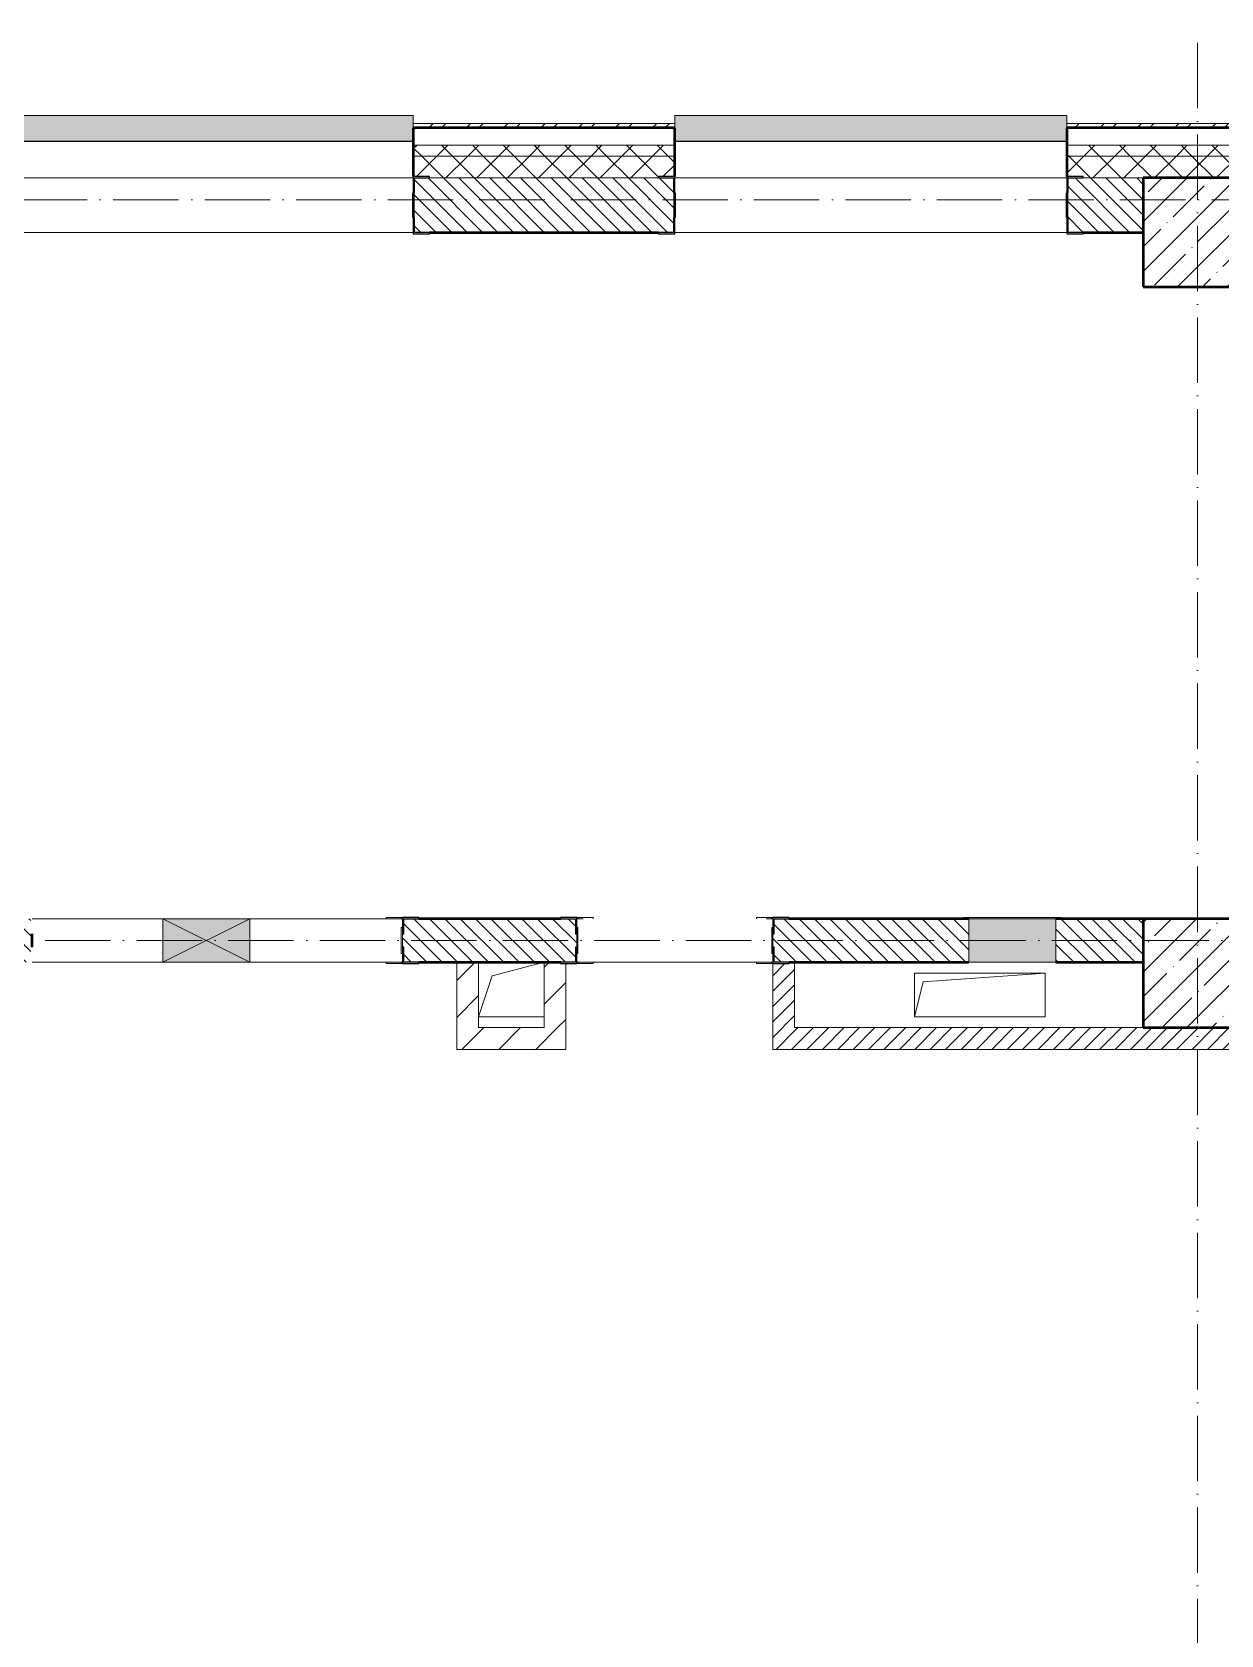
# Model space of a CAD drawing. Header units: millimetres. Extents: x -12989 to 629078, y -109036 to 555275.
# Drawn here: x 570818 to 576275, y 93578 to 100935 of the extents above; entities that cross this region are included whole.
import ezdxf

# ---------------------------------------------------------------- set-up
doc = ezdxf.new("R2010")
doc.units = ezdxf.units.MM
doc.linetypes.add('50_200_ШТРИХ_1Т_ш5_п1_п1_', pattern=[700, 500, -100, 0, -100])
for name, color, linetype, lineweight in [('A-DETL-GENF-OTLN', 7, 'Continuous', 9), ('A-FLOR-____-OTLN', 7, 'Continuous', 9), ('A-GENM-____-MCUT', 7, 'Continuous', 25), ('A-GENM-____-OTLN', 7, 'Continuous', 9), ('A-GENM-____-OTLN-1', 7, 'Continuous', 25), ('A-GLAZ-____-OTLN', 7, 'Continuous', 9), ('A-WALL-____-MCUT-2', 7, 'Continuous', 50), ('A-WALL-____-MCUT-3', 7, 'Continuous', 9), ('A-WALL-____-OTLN', 7, 'Continuous', 9), ('A-WALL-____-PATT-1', 7, 'Continuous', 9), ('A-WALL-FNSH-MCUT-1', 7, 'Continuous', 9), ('I-WALL-____-OTLN', 7, 'Continuous', 9), ('S-COLS-____-MCUT', 7, 'Continuous', 50), ('S-COLS-____-OTLN', 7, 'Continuous', 9), ('S-GRID-____-OTLN-1', 7, '50_200_ШТРИХ_1Т_ш5_п1_п1_', 9)]:
    doc.layers.add(name, color=color, linetype=linetype, lineweight=lineweight)
doc.layers.add('A-GLAZ-____-OTLN-1', color=7, linetype='Continuous', lineweight=9, true_color=0xc0c0c0)
pattern_1 = [(45, (516567.8, 90784.41), (-70.71068, 70.71068), []), (135, (516567.8, 90784.41), (-70.71068, -70.71068), [])]
pattern_2 = [(45, (516567.8, 90784.41), (-35.35534, 35.35534), [])]
pattern_3 = [(135, (516567.8, 90784.41), (-35.35534, -35.35534), [])]
pattern_4 = [(45, (516567.8, 90784.41), (-84.85281, 84.85281), [])]

# ---------------------------------------------------------------- blocks, each defined once
blk = doc.blocks.new('BSC_Колонна _Прямоугольная - 500х500-V54-АР1_План отверстий 2 этажа в осях 1-64_А-ГГ')
at = {"layer": 'S-COLS-____-OTLN'}
h = blk.add_hatch(dxfattribs=at)
h.set_pattern_fill('FP_83', color=256, style=0, pattern_type=2)
h.set_pattern_definition([(45, (-59600, -5831.04), (-114.04925, 114.04925), []), (45, (-59485.95, -5831.04), (-114.04925, 114.04925), [201.613, -40.323, 3.353, -36.97])])
h.paths.add_polyline_path([(-250, -250), (250, -250), (250, 250), (-250, 250)], flags=0)
at = {"layer": 'S-COLS-____-MCUT'}
for p, q in [((250, 250), (-250, 250)), ((-250, 250), (-250, -250)), ((250, -250), (250, 250)), ((-250, -250), (250, -250))]:
    blk.add_line(p, q, dxfattribs=at)
blk = doc.blocks.new('BSC_Колонна _Прямоугольная - 500х500-V116-АР1_План отверстий 2 этажа в осях 1-64_А-ГГ')
at = {"layer": 'S-COLS-____-OTLN'}
h = blk.add_hatch(dxfattribs=at)
h.set_pattern_fill('FP_145', color=256, style=0, pattern_type=2)
h.set_pattern_definition([(45, (-59600, -9231.04), (-114.04925, 114.04925), []), (45, (-59485.95, -9231.04), (-114.04925, 114.04925), [201.613, -40.323, 3.353, -36.97])])
h.paths.add_polyline_path([(-250, -250), (250, -250), (250, 250), (-250, 250), (-250, 104.8)], flags=0)
at = {"layer": 'S-COLS-____-MCUT'}
for p, q in [((250, 250), (-250, 250)), ((-250, 250), (-250, -250)), ((250, -250), (250, 250)), ((-250, -250), (250, -250))]:
    blk.add_line(p, q, dxfattribs=at)
blk = doc.blocks.new('Фахверк_СКБ_Уголок - 250_2700-27497298-АР1_План отверстий 2 этажа в осях 1-64_А-ГГ')
at = {"layer": 'A-GENM-____-MCUT'}
for p, q in [((200, 181), (125, 181)), ((125, 181), (125, 106)), ((131, 106), (131, 175)), ((131, 175), (200, 175)), ((200, 175), (200, 181)), ((125, 106), (131, 106)), ((131, -6), (125, -6)), ((125, -6), (125, -81)), ((131, -75), (131, -6)), ((125, -81), (200, -81)), ((200, -75), (131, -75)), ((200, -81), (200, -75))]:
    blk.add_line(p, q, dxfattribs=at)
blk = doc.blocks.new('АР_Перемычка - АР_Перемычка-28357691-АР1_План отверстий 2 этажа в осях 1-64_А-ГГ')
at = {"layer": 'A-GENM-____-OTLN'}
blk.add_line((-250, -100), (-243, -100), dxfattribs=at)
blk = doc.blocks.new('154_Стойка_СКБ_Уголок - СМ-2480_200-28346303-АР1_План отверстий 2 этажа в осях 1-64_А-ГГ')
at = {"layer": 'A-GENM-____-MCUT'}
for p, q in [((125, 156), (125, 81)), ((200, 156), (125, 156)), ((131, 81), (131, 150)), ((131, 150), (200, 150)), ((200, 150), (200, 156)), ((125, 81), (131, 81)), ((131, 19), (125, 19)), ((125, 19), (125, -56)), ((131, -50), (131, 19)), ((125, -56), (200, -56)), ((200, -50), (131, -50)), ((200, -56), (200, -50))]:
    blk.add_line(p, q, dxfattribs=at)
blk = doc.blocks.new('Стойка_Влож_Полоса боковая - Полоса-28213942-АР1_План отверстий 2 этажа в осях 1-64_А-ГГ')
at = {"layer": 'A-GENM-____-OTLN'}
for p, q in [((-5, 60), (0, 60)), ((-5, -60), (-5, 60)), ((0, 31), (0, -31)), ((0, -60), (-5, -60))]:
    blk.add_line(p, q, dxfattribs=at)
blk = doc.blocks.new('Стойка_Влож_Уголок_Опорный - Уголок-28213941-АР1_План отверстий 2 этажа в осях 1-64_А-ГГ')
at = {"layer": 'A-GENM-____-OTLN'}
for p, q in [((-212, -6), (-212, 0)), ((0, 0), (0, -6)), ((-212, -75), (-212, -6)), ((-212, -6), (-206, -6)), ((-6, -6), (0, -6)), ((0, -6), (0, -75)), ((-212, -75), (-206, -75)), ((-6, -75), (0, -75))]:
    blk.add_line(p, q, dxfattribs=at)
blk = doc.blocks.new('AR_Отверстие Ниша - Лючок-32403954-АР1_План отверстий 2 этажа в осях 1-64_А-ГГ')
at = {"layer": 'A-GLAZ-____-OTLN'}
blk.add_hatch(color=256, dxfattribs=at).paths.add_polyline_path([(-200, 100), (-200, -100), (200, -100), (200, 100)], flags=0)
for p, q in [((200, 100), (-200, 100)), ((-200, 100), (-200, -100)), ((200, -100), (200, 100)), ((-200, -100), (200, -100))]:
    blk.add_line(p, q, dxfattribs=at)
blk = doc.blocks.new('Л_Общий_Лючок - Лючок-29677405-АР1_План отверстий 2 этажа в осях 1-64_А-ГГ')
at = {"layer": 'A-GLAZ-____-OTLN-1'}
blk.add_hatch(color=256, dxfattribs=at).paths.add_polyline_path([(400, 0), (424, 0), (424, 6), (-24, 6), (-24, 0), (0, 0)], flags=0)
at = {"layer": 'A-GLAZ-____-OTLN'}
for p, q in [((424, 6), (-24, 6)), ((-24, 6), (-24, 0)), ((424, 6), (424, 0))]:
    blk.add_line(p, q, dxfattribs=at)
blk = doc.blocks.new('AR_Отверстие прямоугольное _в плите_ - AR_Отверстие прямоугольное _в плите_-30459197-АР1_План отверстий 2 этажа в осях 1-64_А-ГГ')
at = {"layer": 'A-GENM-____-OTLN'}
for p, q in [((300, 100), (-300, 100)), ((-300, 100), (-300, -100)), ((-260, 60), (300, 100)), ((300, -100), (300, 100)), ((-300, -100), (-260, 60)), ((-300, -100), (300, -100))]:
    blk.add_line(p, q, dxfattribs=at)
blk = doc.blocks.new('AR_Отверстие прямоугольное _в плите_ - AR_Отверстие прямоугольное _в плите_-V183-АР1_План отверстий 2 этажа в осях 1-64_А-ГГ')
at = {"layer": 'A-GENM-____-OTLN'}
for p, q in [((-87.5, 62.5), (150, 125)), ((-150, -125), (-87.5, 62.5)), ((-150, -125), (150, -125))]:
    blk.add_line(p, q, dxfattribs=at)
blk = doc.blocks.new('Отлив_СКБ - Отлив витража_120_НВФ-31885689-АР1_План отверстий 2 этажа в осях 1-64_А-ГГ')
at = {"layer": 'A-GLAZ-____-OTLN-1'}
for points in [[(1800, 2), (1800, 120), (0, 120), (0, 2), (1103.1, 2)], [(1103.1, 0), (1800, 0), (1800, 2), (0, 2), (0, 0)]]:
    blk.add_hatch(color=256, dxfattribs=at).paths.add_polyline_path(points, flags=0)
at = {"layer": 'A-GLAZ-____-OTLN'}
for p, q in [((0, 83), (0, 120)), ((1800, 120), (0, 120)), ((1800, 120), (1800, 83)), ((0, 2), (1800, 2)), ((1800, 0), (0, 0))]:
    blk.add_line(p, q, dxfattribs=at)
blk = doc.blocks.new('AR_Отверстие прямоугольное _в стене__БезПР - AR_Отверстие прямоугольное _в стене__БезПР-36428632-АР1_План отверстий 2 этажа в осях 1-64_А-ГГ')
at = {"layer": 'A-GLAZ-____-OTLN'}
blk.add_hatch(color=256, dxfattribs=at).paths.add_polyline_path([(-200, -100), (200, -100), (200, 100), (-200, 100)], flags=0)
at = {"layer": 'A-DETL-GENF-OTLN'}
for p, q in [((-200, -100), (-200, 100)), ((-200, 100), (200, 100)), ((200, 100), (-200, -100)), ((-200, 100), (200, -100)), ((200, 100), (-200, 100)), ((-200, 100), (-200, -100)), ((200, 100), (200, -100)), ((200, -100), (200, 100)), ((200, -100), (-200, -100)), ((-200, -100), (200, -100))]:
    blk.add_line(p, q, dxfattribs=at)
at = {"layer": 'A-GLAZ-____-OTLN'}
blk.add_line((200, 100), (-200, 100), dxfattribs=at)
blk = doc.blocks.new('3эт')
at = {"layer": 'S-GRID-____-OTLN-1', "color": 251, "ltscale": 0.6, "true_color": 0x636466}
for p, q in [((343370.7, -91346.1), (343370.7, -76712.9)), ((387845.1, -77482.4), (279340.9, -77482.4)), ((374089.5, -80882.4), (279101.9, -80882.4))]:
    blk.add_line(p, q, dxfattribs=at)

msp = doc.modelspace()

# ---------------------------------------------------------------- hatches: boundary and pattern name
at = {"layer": 'A-WALL-____-PATT-1'}
h = msp.add_hatch(dxfattribs=at)
h.set_pattern_fill('FP_3', color=256, style=0, pattern_type=2)
h.set_pattern_definition([(45, (516567.8, 90784.41), (-85.53659, 85.53659), []), (45, (516624.82, 90784.41), (-85.53659, 85.53659), [])])
h.paths.add_polyline_path([(588432.7976, 100495.4504), (588432.7976, 100515.4504), (584567.7976, 100515.4504), (584567.7976, 100495.4504), (587252.6795, 100495.4504)], flags=0)
h.paths.add_polyline_path([(582767.7976, 100495.4504), (582767.7976, 100515.4504), (581567.7976, 100515.4504), (581567.7976, 100495.4504), (581950.2867, 100495.4504)], flags=0)
h.paths.add_polyline_path([(579767.7976, 100495.4504), (579767.7976, 100515.4504), (578567.7976, 100515.4504), (578567.7976, 100495.4504), (579299.0902, 100495.4504)], flags=0)
h.paths.add_polyline_path([(575764.1617, 100495.4504), (576767.7976, 100495.4504), (576767.7976, 100515.4504), (575567.7976, 100515.4504), (575567.7976, 100495.4504)], flags=0)
h.paths.add_polyline_path([(573112.9652, 100495.4504), (573767.7976, 100495.4504), (573767.7976, 100515.4504), (572567.7976, 100515.4504), (572567.7976, 100495.4504)], flags=0)
h.paths.add_polyline_path([(570767.7976, 100495.4504), (570767.7976, 100515.4504), (569567.7976, 100515.4504), (569567.7976, 100495.4504), (569578.0367, 100495.4504)], flags=0)
h.paths.add_polyline_path([(567767.7976, 100495.4504), (567767.7976, 100515.4504), (566567.7976, 100515.4504), (566567.7976, 100495.4504), (566926.8402, 100495.4504)], flags=0)
h.paths.add_polyline_path([(561767.7976, 100495.4504), (561767.7976, 100515.4504), (560567.7976, 100515.4504), (560567.7976, 100495.4504), (560740.7152, 100495.4504)], flags=0)
h.paths.add_polyline_path([(563567.7976, 100495.4504), (564767.7976, 100495.4504), (564767.7976, 100515.4504), (563567.7976, 100515.4504)], flags=0)
h.paths.add_polyline_path([(557567.7976, 100495.4504), (558767.7976, 100495.4504), (558767.7976, 100515.4504), (557567.7976, 100515.4504)], flags=0)
h.paths.add_polyline_path([(554902.7976, 100495.4504), (555767.7976, 100495.4504), (555767.7976, 100515.4504), (554902.7976, 100515.4504)], flags=0)
h = msp.add_hatch(dxfattribs=at)
h.set_pattern_fill('FP_1', color=256, style=0, pattern_type=2)
h.set_pattern_definition(pattern_1)
h.paths.add_polyline_path([(590917.7976, 100365.4504), (590917.7976, 100415.4504), (584567.7976, 100415.4504), (584567.7976, 100365.4504), (590787.6081, 100365.4504)], flags=0)
h.paths.add_polyline_path([(581950.2867, 100365.4504), (582767.7976, 100365.4504), (582767.7976, 100415.4504), (581567.7976, 100415.4504), (581567.7976, 100365.4504)], flags=0)
h.paths.add_polyline_path([(579767.7976, 100365.4504), (579767.7976, 100415.4504), (578567.7976, 100415.4504), (578567.7976, 100365.4504), (579299.0902, 100365.4504)], flags=0)
h.paths.add_polyline_path([(576767.7976, 100365.4504), (576767.7976, 100415.4504), (575567.7976, 100415.4504), (575567.7976, 100365.4504), (576647.8938, 100365.4504)], flags=0)
h.paths.add_polyline_path([(573767.7976, 100365.4504), (573767.7976, 100415.4504), (572567.7976, 100415.4504), (572567.7976, 100365.4504), (573112.9652, 100365.4504)], flags=0)
h.paths.add_polyline_path([(569567.7976, 100365.4504), (570767.7976, 100365.4504), (570767.7976, 100415.4504), (569567.7976, 100415.4504)], flags=0)
h.paths.add_polyline_path([(566567.7976, 100365.4504), (567767.7976, 100365.4504), (567767.7976, 100415.4504), (566567.7976, 100415.4504)], flags=0)
h.paths.add_polyline_path([(564275.6438, 100365.4504), (564767.7976, 100365.4504), (564767.7976, 100415.4504), (563567.7976, 100415.4504), (563567.7976, 100365.4504)], flags=0)
h.paths.add_polyline_path([(561767.7976, 100365.4504), (561767.7976, 100415.4504), (560567.7976, 100415.4504), (560567.7976, 100365.4504), (560740.7152, 100365.4504)], flags=0)
h.paths.add_polyline_path([(558767.7976, 100365.4504), (558767.7976, 100415.4504), (557567.7976, 100415.4504), (557567.7976, 100365.4504), (558089.5188, 100365.4504)], flags=0)
h.paths.add_polyline_path([(554367.7976, 100365.4504), (555767.7976, 100365.4504), (555767.7976, 100415.4504), (554367.7976, 100415.4504)], flags=0)
h.paths.add_polyline_path([(552567.7976, 100365.4504), (552567.7976, 100415.4504), (551367.7976, 100415.4504), (551367.7976, 100365.4504), (551903.3938, 100365.4504)], flags=0)
h.paths.add_polyline_path([(543567.7976, 100365.4504), (543567.7976, 100415.4504), (540397.7976, 100415.4504), (540397.7976, 100365.4504), (541298.6081, 100365.4504)], flags=0)
h = msp.add_hatch(dxfattribs=at)
h.set_pattern_fill('FP_1', color=256, style=0, pattern_type=2)
h.set_pattern_definition(pattern_1)
h.paths.add_polyline_path([(590917.7976, 100265.4504), (590917.7976, 100365.4504), (584567.7976, 100365.4504), (584567.7976, 100271.4504), (584642.7976, 100271.4504), (584642.7976, 100265.4504), (590787.6081, 100265.4504)], flags=0)
h.paths.add_polyline_path([(581950.2867, 100265.4504), (582692.7976, 100265.4504), (582692.7976, 100271.4504), (582767.7976, 100271.4504), (582767.7976, 100365.4504), (581567.7976, 100365.4504), (581567.7976, 100271.4504), (581642.7976, 100271.4504), (581642.7976, 100265.4504)], flags=0)
h.paths.add_polyline_path([(579692.7976, 100265.4504), (579692.7976, 100271.4504), (579767.7976, 100271.4504), (579767.7976, 100365.4504), (578567.7976, 100365.4504), (578567.7976, 100271.4504), (578642.7976, 100271.4504), (578642.7976, 100265.4504), (579417.7976, 100265.4504)], flags=0)
h.paths.add_polyline_path([(575917.7976, 100265.4504), (576692.7976, 100265.4504), (576692.7976, 100271.4504), (576767.7976, 100271.4504), (576767.7976, 100365.4504), (575567.7976, 100365.4504), (575567.7976, 100271.4504), (575642.7976, 100271.4504), (575642.7976, 100265.4504), (575764.1617, 100265.4504)], flags=0)
h.paths.add_polyline_path([(573112.9652, 100265.4504), (573692.7976, 100265.4504), (573692.7976, 100271.4504), (573767.7976, 100271.4504), (573767.7976, 100365.4504), (572567.7976, 100365.4504), (572567.7976, 100271.4504), (572642.7976, 100271.4504), (572642.7976, 100265.4504)], flags=0)
h.paths.add_polyline_path([(570417.7976, 100265.4504), (570692.7976, 100265.4504), (570692.7976, 100271.4504), (570767.7976, 100271.4504), (570767.7976, 100365.4504), (569567.7976, 100365.4504), (569567.7976, 100271.4504), (569642.7976, 100271.4504), (569642.7976, 100265.4504), (569917.7976, 100265.4504)], flags=0)
h.paths.add_polyline_path([(567417.7976, 100265.4504), (567692.7976, 100265.4504), (567692.7976, 100271.4504), (567767.7976, 100271.4504), (567767.7976, 100365.4504), (566567.7976, 100365.4504), (566567.7976, 100271.4504), (566642.7976, 100271.4504), (566642.7976, 100265.4504), (566926.8402, 100265.4504)], flags=0)
h.paths.add_polyline_path([(564692.7976, 100265.4504), (564692.7976, 100271.4504), (564767.7976, 100271.4504), (564767.7976, 100365.4504), (563567.7976, 100365.4504), (563567.7976, 100271.4504), (563642.7976, 100271.4504), (563642.7976, 100265.4504), (564275.6438, 100265.4504)], flags=0)
h.paths.add_polyline_path([(561692.7976, 100265.4504), (561692.7976, 100271.4504), (561767.7976, 100271.4504), (561767.7976, 100365.4504), (560567.7976, 100365.4504), (560567.7976, 100271.4504), (560642.7976, 100271.4504), (560642.7976, 100265.4504), (561417.7976, 100265.4504)], flags=0)
h.paths.add_polyline_path([(557642.7976, 100265.4504), (558692.7976, 100265.4504), (558692.7976, 100271.4504), (558767.7976, 100271.4504), (558767.7976, 100365.4504), (557567.7976, 100365.4504), (557567.7976, 100271.4504), (557642.7976, 100271.4504)], flags=0)
h.paths.add_polyline_path([(555417.7976, 100265.4504), (555692.7976, 100265.4504), (555692.7976, 100271.4504), (555767.7976, 100271.4504), (555767.7976, 100365.4504), (554367.7976, 100365.4504), (554367.7976, 100265.4504), (554867.7976, 100265.4504)], flags=0)
h.paths.add_polyline_path([(551903.3938, 100265.4504), (552492.7976, 100265.4504), (552492.7976, 100271.4504), (552567.7976, 100271.4504), (552567.7976, 100365.4504), (551367.7976, 100365.4504), (551367.7976, 100265.4504), (551867.7976, 100265.4504)], flags=0)
h.paths.add_polyline_path([(543492.7976, 100265.4504), (543492.7976, 100271.4504), (543567.7976, 100271.4504), (543567.7976, 100365.4504), (540397.7976, 100365.4504), (540397.7976, 100265.4504), (542867.7976, 100265.4504)], flags=0)
h = msp.add_hatch(dxfattribs=at)
h.set_pattern_fill('FP_6', color=256, style=0, pattern_type=2)
h.set_pattern_definition(pattern_3)
h.paths.add_polyline_path([(575573.7976, 100015.4504), (575917.7976, 100015.4504), (575917.7976, 100265.4504), (575573.7976, 100265.4504), (575573.7976, 100196.4504), (575567.7976, 100196.4504), (575567.7976, 100084.4504), (575573.7976, 100084.4504), (575573.7976, 100019.7361)], flags=0)
h.paths.add_polyline_path([(573112.9652, 100015.4504), (573761.7976, 100015.4504), (573761.7976, 100084.4504), (573767.7976, 100084.4504), (573767.7976, 100196.4504), (573761.7976, 100196.4504), (573761.7976, 100265.4504), (572573.7976, 100265.4504), (572573.7976, 100196.4504), (572567.7976, 100196.4504), (572567.7976, 100084.4504), (572573.7976, 100084.4504), (572573.7976, 100015.4504), (572642.7976, 100015.4504)], flags=0)
h.paths.add_polyline_path([(570761.7976, 100015.4504), (570761.7976, 100084.4504), (570767.7976, 100084.4504), (570767.7976, 100196.4504), (570761.7976, 100196.4504), (570761.7976, 100265.4504), (570417.7976, 100265.4504), (570417.7976, 100015.4504), (570692.7976, 100015.4504)], flags=0)
h = msp.add_hatch(dxfattribs=at)
h.set_pattern_fill('FP_6', color=256, style=0, pattern_type=2)
h.set_pattern_definition(pattern_3)
h.paths.add_polyline_path([(575917.7976, 96665.4504), (575917.7976, 96865.4504), (575517.7976, 96865.4504), (575517.7976, 96665.4504)], flags=0)
h.paths.add_polyline_path([(572523.7976, 96665.4504), (573311.7976, 96665.4504), (573311.7976, 96734.4504), (573317.7976, 96734.4504), (573317.7976, 96796.4504), (573311.7976, 96796.4504), (573311.7976, 96865.4504), (572523.7976, 96865.4504), (572523.7976, 96796.4504), (572517.7976, 96796.4504), (572517.7976, 96734.4504), (572523.7976, 96734.4504), (572523.7976, 96705.4504)], flags=0)
h.paths.add_polyline_path([(574223.7976, 96665.4504), (575117.7976, 96665.4504), (575117.7976, 96865.4504), (574223.7976, 96865.4504), (574223.7976, 96796.4504), (574217.7976, 96796.4504), (574217.7976, 96734.4504), (574223.7976, 96734.4504), (574223.7976, 96666.1563)], flags=0)
h.paths.add_polyline_path([(570742.7976, 96665.4504), (570811.7976, 96665.4504), (570811.7976, 96734.4504), (570817.7976, 96734.4504), (570817.7976, 96796.4504), (570811.7976, 96796.4504), (570811.7976, 96865.4504), (570417.7976, 96865.4504), (570417.7976, 96665.4504)], flags=0)
h = msp.add_hatch(dxfattribs=at)
h.set_pattern_fill('FP_4', color=256, style=0, pattern_type=2)
h.set_pattern_definition(pattern_4)
h.paths.add_polyline_path([(572867.7976, 96365.4504), (572867.7976, 96665.4504), (572767.7976, 96665.4504), (572767.7976, 96365.4504)], flags=0)
h = msp.add_hatch(dxfattribs=at)
h.set_pattern_fill('FP_4', color=256, style=0, pattern_type=2)
h.set_pattern_definition(pattern_4)
h.paths.add_polyline_path([(573167.7976, 96365.4504), (573267.7976, 96365.4504), (573267.7976, 96659.4504), (573242.7976, 96659.4504), (573242.7976, 96665.4504), (573167.7976, 96665.4504), (573167.7976, 96659.4504)], flags=0)
h = msp.add_hatch(dxfattribs=at)
h.set_pattern_fill('FP_5', color=256, style=0, pattern_type=2)
h.set_pattern_definition(pattern_2)
h.paths.add_polyline_path([(574317.7976, 96265.4504), (574317.7976, 96665.4504), (574292.7976, 96665.4504), (574292.7976, 96659.4504), (574217.7976, 96659.4504), (574217.7976, 96265.4504)], flags=0)
h = msp.add_hatch(dxfattribs=at)
h.set_pattern_fill('FP_4', color=256, style=0, pattern_type=2)
h.set_pattern_definition(pattern_4)
h.paths.add_polyline_path([(572767.7976, 96265.4504), (573267.7976, 96265.4504), (573267.7976, 96365.4504), (572767.7976, 96365.4504)], flags=0)
h = msp.add_hatch(dxfattribs=at)
h.set_pattern_fill('FP_5', color=256, style=0, pattern_type=2)
h.set_pattern_definition(pattern_2)
h.paths.add_polyline_path([(574317.7976, 96265.4504), (576417.7976, 96265.4504), (576417.7976, 96365.4504), (574317.7976, 96365.4504)], flags=0)

# ---------------------------------------------------------------- linework, layer by layer
at = {"layer": 'A-FLOR-____-OTLN'}
for p, q in [((574867.7976, 96615.4504), (575467.7976, 96615.4504)), ((574867.7976, 96415.4504), (574867.7976, 96615.4504)), ((575467.7976, 96615.4504), (575467.7976, 96415.4504)), ((573167.7976, 96415.4504), (572867.7976, 96415.4504)), ((575467.7976, 96415.4504), (574867.7976, 96415.4504))]:
    msp.add_line(p, q, dxfattribs=at)
at = {"layer": 'A-WALL-____-MCUT-2'}
for p, q in [((573767.7976, 100495.4504), (572567.7976, 100495.4504)), ((572567.7976, 100495.4504), (572567.7976, 100271.4504)), ((573767.7976, 100271.4504), (573767.7976, 100495.4504)), ((576767.7976, 100495.4504), (575567.7976, 100495.4504)), ((575567.7976, 100495.4504), (575567.7976, 100271.4504)), ((572567.7976, 100196.4504), (572567.7976, 100084.4504)), ((573767.7976, 100084.4504), (573767.7976, 100196.4504)), ((575567.7976, 100196.4504), (575567.7976, 100084.4504)), ((572642.7976, 100015.4504), (573692.7976, 100015.4504)), ((575642.7976, 100015.4504), (575917.7976, 100015.4504)), ((573242.7976, 96865.4504), (572592.7976, 96865.4504)), ((575117.7976, 96865.4504), (574292.7976, 96865.4504)), ((575917.7976, 96865.4504), (575517.7976, 96865.4504)), ((570817.7976, 96734.4504), (570817.7976, 96796.4504)), ((572592.7976, 96665.4504), (573242.7976, 96665.4504)), ((574292.7976, 96665.4504), (575117.7976, 96665.4504)), ((575517.7976, 96665.4504), (575917.7976, 96665.4504))]:
    msp.add_line(p, q, dxfattribs=at)
at = {"layer": 'A-WALL-____-MCUT-3'}
for p, q in [((573767.7976, 100415.4504), (572567.7976, 100415.4504)), ((573767.7976, 100365.4504), (572567.7976, 100365.4504)), ((576767.7976, 100415.4504), (575567.7976, 100415.4504)), ((576767.7976, 100365.4504), (575567.7976, 100365.4504)), ((572642.7976, 100265.4504), (573692.7976, 100265.4504)), ((575642.7976, 100265.4504), (575917.7976, 100265.4504))]:
    msp.add_line(p, q, dxfattribs=at)
at = {"layer": 'A-WALL-____-OTLN'}
for p, q in [((572567.7976, 100265.4504), (570767.7976, 100265.4504)), ((575567.7976, 100265.4504), (573767.7976, 100265.4504)), ((572567.7976, 100015.4504), (570767.7976, 100015.4504)), ((575567.7976, 100015.4504), (573767.7976, 100015.4504))]:
    msp.add_line(p, q, dxfattribs=at)
at = {"layer": 'A-WALL-FNSH-MCUT-1'}
for p, q in [((573767.7976, 100515.4504), (572567.7976, 100515.4504)), ((572567.7976, 100515.4504), (572567.7976, 100495.4504)), ((573767.7976, 100495.4504), (573767.7976, 100515.4504)), ((576767.7976, 100515.4504), (575567.7976, 100515.4504)), ((575567.7976, 100515.4504), (575567.7976, 100495.4504)), ((572767.7976, 96665.4504), (572767.7976, 96265.4504)), ((572867.7976, 96365.4504), (572867.7976, 96665.4504)), ((573167.7976, 96665.4504), (573167.7976, 96365.4504)), ((573267.7976, 96265.4504), (573267.7976, 96659.4504)), ((574217.7976, 96659.4504), (574217.7976, 96265.4504)), ((574317.7976, 96365.4504), (574317.7976, 96665.4504)), ((573167.7976, 96365.4504), (572867.7976, 96365.4504)), ((575917.7976, 96365.4504), (574317.7976, 96365.4504)), ((572767.7976, 96265.4504), (573267.7976, 96265.4504)), ((574217.7976, 96265.4504), (576717.7976, 96265.4504))]:
    msp.add_line(p, q, dxfattribs=at)
at = {"layer": 'I-WALL-____-OTLN'}
for p, q in [((570817.7976, 96865.4504), (571417.7976, 96865.4504)), ((571817.7976, 96865.4504), (572517.7976, 96865.4504)), ((573317.7976, 96865.4504), (573347.7976, 96865.4504)), ((574187.7976, 96865.4504), (574217.7976, 96865.4504)), ((571417.7976, 96665.4504), (570817.7976, 96665.4504)), ((572517.7976, 96665.4504), (571817.7976, 96665.4504)), ((574217.7976, 96665.4504), (573317.7976, 96665.4504))]:
    msp.add_line(p, q, dxfattribs=at)

# ---------------------------------------------------------------- block references
msp.add_blockref('3эт', (232797.0902, 177647.8646))
at = {"layer": 'A-GENM-____-OTLN'}
for name, p, rotation in [('Стойка_Влож_Уголок_Опорный - Уголок-28213941-АР1_План отверстий 2 этажа в осях 1-64_А-ГГ', (572517.7976, 96659.4504), 269.9999999999995), ('Стойка_Влож_Уголок_Опорный - Уголок-28213941-АР1_План отверстий 2 этажа в осях 1-64_А-ГГ', (573317.7976, 96871.4504), 89.99999999999955), ('Стойка_Влож_Полоса боковая - Полоса-28213942-АР1_План отверстий 2 этажа в осях 1-64_А-ГГ', (573317.7976, 96765.4504), 180), ('Стойка_Влож_Уголок_Опорный - Уголок-28213941-АР1_План отверстий 2 этажа в осях 1-64_А-ГГ', (574217.7976, 96659.4504), 269.9999999999995)]:
    msp.add_blockref(name, p, dxfattribs=dict(at, rotation=rotation))
for name, p in [('Стойка_Влож_Полоса боковая - Полоса-28213942-АР1_План отверстий 2 этажа в осях 1-64_А-ГГ', (572517.7976, 96765.4504)), ('Стойка_Влож_Полоса боковая - Полоса-28213942-АР1_План отверстий 2 этажа в осях 1-64_А-ГГ', (574217.7976, 96765.4504)), ('AR_Отверстие прямоугольное _в плите_ - AR_Отверстие прямоугольное _в плите_-V183-АР1_План отверстий 2 этажа в осях 1-64_А-ГГ', (573017.7976, 96540.4504)), ('АР_Перемычка - АР_Перемычка-28357691-АР1_План отверстий 2 этажа в осях 1-64_А-ГГ', (573317.7976, 96765.4504)), ('AR_Отверстие прямоугольное _в плите_ - AR_Отверстие прямоугольное _в плите_-30459197-АР1_План отверстий 2 этажа в осях 1-64_А-ГГ', (575167.7976, 96515.4504))]:
    msp.add_blockref(name, p, dxfattribs=at)
at = {"layer": 'A-GENM-____-OTLN-1'}
for name, p in [('Фахверк_СКБ_Уголок - 250_2700-27497298-АР1_План отверстий 2 этажа в осях 1-64_А-ГГ', (572442.7976, 100090.4504)), ('Фахверк_СКБ_Уголок - 250_2700-27497298-АР1_План отверстий 2 этажа в осях 1-64_А-ГГ', (575442.7976, 100090.4504)), ('154_Стойка_СКБ_Уголок - СМ-2480_200-28346303-АР1_План отверстий 2 этажа в осях 1-64_А-ГГ', (572392.7976, 96715.4504)), ('154_Стойка_СКБ_Уголок - СМ-2480_200-28346303-АР1_План отверстий 2 этажа в осях 1-64_А-ГГ', (574092.7976, 96715.4504))]:
    msp.add_blockref(name, p, dxfattribs=at)
at = {"layer": 'A-GENM-____-OTLN-1', "rotation": 180}
for name, p in [('Фахверк_СКБ_Уголок - 250_2700-27497298-АР1_План отверстий 2 этажа в осях 1-64_А-ГГ', (573892.7976, 100190.4504)), ('154_Стойка_СКБ_Уголок - СМ-2480_200-28346303-АР1_План отверстий 2 этажа в осях 1-64_А-ГГ', (573442.7976, 96815.4504))]:
    msp.add_blockref(name, p, dxfattribs=at)
at = {"layer": 'A-GLAZ-____-OTLN'}
for name, p in [('Отлив_СКБ - Отлив витража_120_НВФ-31885689-АР1_План отверстий 2 этажа в осях 1-64_А-ГГ', (570767.7976, 100432.4504)), ('Отлив_СКБ - Отлив витража_120_НВФ-31885689-АР1_План отверстий 2 этажа в осях 1-64_А-ГГ', (573767.7976, 100432.4504)), ('Л_Общий_Лючок - Лючок-29677405-АР1_План отверстий 2 этажа в осях 1-64_А-ГГ', (575117.7976, 96865.4504))]:
    msp.add_blockref(name, p, dxfattribs=at)
at = {"layer": 'A-GLAZ-____-OTLN', "rotation": 180}
for name, p in [('AR_Отверстие прямоугольное _в стене__БезПР - AR_Отверстие прямоугольное _в стене__БезПР-36428632-АР1_План отверстий 2 этажа в осях 1-64_А-ГГ', (571617.7976, 96765.4504)), ('AR_Отверстие Ниша - Лючок-32403954-АР1_План отверстий 2 этажа в осях 1-64_А-ГГ', (575317.7976, 96765.4504))]:
    msp.add_blockref(name, p, dxfattribs=at)
at = {"layer": 'S-COLS-____-OTLN'}
for name, p in [('BSC_Колонна _Прямоугольная - 500х500-V116-АР1_План отверстий 2 этажа в осях 1-64_А-ГГ', (576167.7976, 100015.4504)), ('BSC_Колонна _Прямоугольная - 500х500-V54-АР1_План отверстий 2 этажа в осях 1-64_А-ГГ', (576167.7976, 96615.4504))]:
    msp.add_blockref(name, p, dxfattribs=at)

doc.saveas('drawing.dxf')
